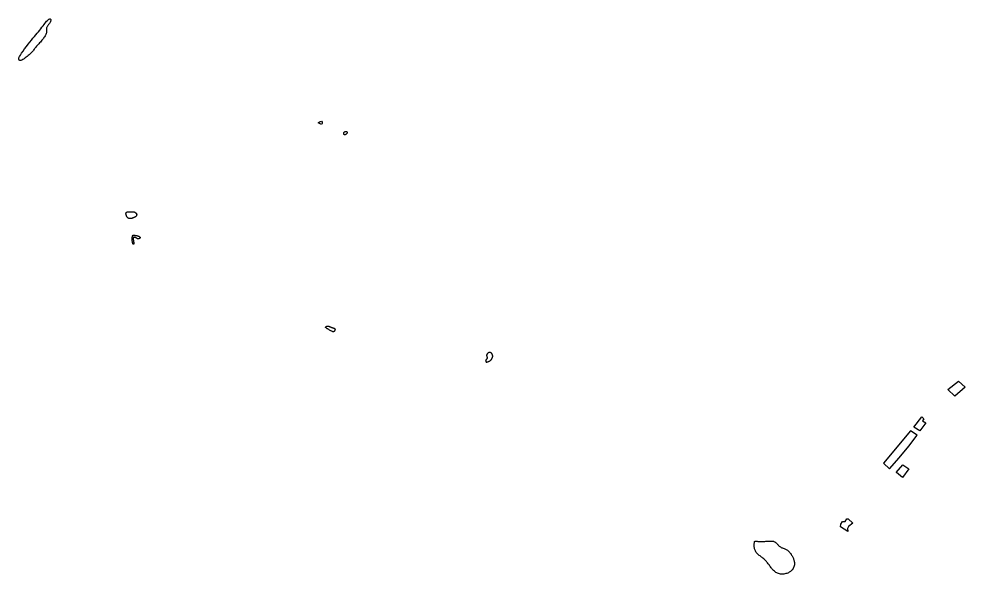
# Model space of a CAD drawing. Header units: millimetres. Extents: x 100186 to 101410, y 389561 to 390808.
# Drawn here: x 100355 to 101316, y 389561 to 390125 of the extents above; entities that cross this region are included whole.
import ezdxf

# ---------------------------------------------------------------- set-up
doc = ezdxf.new("R2010")
doc.units = ezdxf.units.MM
doc.header["$LTSCALE"] = 2
doc.layers.add('Débri', color=6, linetype='Continuous')

msp = doc.modelspace()

# ---------------------------------------------------------------- linework, layer by layer
at = {"layer": 'Débri', "flags": 128}
for points in [[(100355.28, 390085.13), (100355.86, 390086.45), (100356.8, 390088.1), (100358.02, 390090.02), (100359.47, 390092.14), (100361.08, 390094.38), (100362.8, 390096.68), (100364.56, 390098.97), (100366.3, 390101.16), (100367.96, 390103.22), (100369.55, 390105.14), (100371.06, 390106.95), (100372.5, 390108.65), (100373.86, 390110.26), (100375.16, 390111.81), (100376.4, 390113.31), (100377.58, 390114.77), (100378.7, 390116.22), (100379.76, 390117.63), (100380.77, 390118.97), (100381.72, 390120.23), (100382.6, 390121.38), (100383.42, 390122.39), (100384.19, 390123.24), (100384.88, 390123.91), (100385.51, 390124.37), (100386.07, 390124.65), (100386.56, 390124.76), (100386.96, 390124.73), (100387.28, 390124.56), (100387.51, 390124.28), (100387.65, 390123.92), (100387.69, 390123.49), (100387.63, 390123.01), (100387.47, 390122.49), (100387.24, 390121.94), (100386.95, 390121.37), (100386.62, 390120.79), (100386.25, 390120.21), (100385.86, 390119.64), (100385.47, 390119.08), (100385.08, 390118.54), (100384.71, 390118.03), (100384.37, 390117.53), (100384.06, 390117.05), (100383.79, 390116.57), (100383.57, 390116.09), (100383.4, 390115.61), (100383.3, 390115.12), (100383.26, 390114.62), (100383.27, 390114.1), (100383.31, 390113.57), (100383.36, 390113.01), (100383.4, 390112.42), (100383.4, 390111.81), (100383.35, 390111.17), (100383.22, 390110.5), (100383.01, 390109.78), (100382.71, 390109.04), (100382.32, 390108.26), (100381.86, 390107.46), (100381.33, 390106.63), (100380.73, 390105.78), (100380.08, 390104.9), (100379.37, 390104.01), (100378.62, 390103.11), (100377.84, 390102.2), (100377.04, 390101.29), (100376.23, 390100.38), (100375.43, 390099.48), (100374.64, 390098.6), (100373.89, 390097.74), (100373.19, 390096.92), (100372.53, 390096.12), (100371.92, 390095.35), (100371.35, 390094.61), (100370.79, 390093.89), (100370.24, 390093.18), (100369.68, 390092.48), (100369.1, 390091.79), (100368.49, 390091.09), (100367.84, 390090.38), (100367.14, 390089.67), (100366.38, 390088.95), (100365.56, 390088.21), (100364.68, 390087.47), (100363.74, 390086.7), (100362.72, 390085.92), (100361.63, 390085.13), (100360.46, 390084.33), (100359.28, 390083.59), (100358.15, 390083), (100357.12, 390082.63), (100356.25, 390082.58), (100355.62, 390082.93), (100355.27, 390083.75), (100355.28, 390085.13)], [(100659.23, 390019.08), (100660.5, 390020.34), (100662.32, 390020.87), (100663.22, 390020.01), (100663.25, 390018.63), (100662.96, 390018.16), (100662.9, 390018.2), (100662.45, 390017.6), (100659.23, 390019.08)], [(101246.01, 389664.09), (101252.85, 389671.86), (101258.75, 389667.74), (101252.34, 389659.03), (101246.09, 389664.18)], [(101196.75, 389604.01), (101189.47, 389609.01), (101189.62, 389611.59), (101191.51, 389614.17), (101194.17, 389614.32), (101195.99, 389616.97), (101197.2, 389617.05), (101201.83, 389612.73), (101197.47, 389609.14), (101196.6, 389607.19), (101196.82, 389604.08)]]:
    msp.add_lwpolyline(points, dxfattribs=at)
for points in [[(100685.25, 390009.1), (100685.31, 390009.32), (100685.37, 390009.49), (100685.45, 390009.64), (100685.54, 390009.75), (100685.63, 390009.84), (100685.74, 390009.92), (100685.85, 390009.99), (100685.96, 390010.06), (100686.08, 390010.13), (100686.2, 390010.2), (100686.33, 390010.28), (100686.46, 390010.35), (100686.6, 390010.41), (100686.76, 390010.45), (100686.92, 390010.48), (100687.09, 390010.49), (100687.28, 390010.48), (100687.47, 390010.44), (100687.66, 390010.39), (100687.85, 390010.31), (100688.03, 390010.23), (100688.2, 390010.14), (100688.34, 390010.04), (100688.45, 390009.93), (100688.54, 390009.83), (100688.59, 390009.72), (100688.62, 390009.61), (100688.63, 390009.5), (100688.62, 390009.38), (100688.59, 390009.26), (100688.55, 390009.14), (100688.5, 390009.02), (100688.45, 390008.89), (100688.39, 390008.75), (100688.32, 390008.61), (100688.23, 390008.47), (100688.12, 390008.31), (100687.99, 390008.15), (100687.83, 390007.98), (100687.64, 390007.8), (100687.41, 390007.62), (100687.16, 390007.44), (100686.9, 390007.27), (100686.62, 390007.12), (100686.35, 390007.01), (100686.1, 390006.95), (100685.86, 390006.95), (100685.66, 390007.02), (100685.5, 390007.16), (100685.38, 390007.37), (100685.29, 390007.63), (100685.23, 390007.93), (100685.2, 390008.24), (100685.2, 390008.55), (100685.22, 390008.84)], [(100464.24, 389928.09), (100464.35, 389928.25), (100464.48, 389928.38), (100464.63, 389928.49), (100464.79, 389928.57), (100464.97, 389928.63), (100465.16, 389928.68), (100465.37, 389928.72), (100465.6, 389928.74), (100465.85, 389928.76), (100466.11, 389928.78), (100466.39, 389928.79), (100466.68, 389928.8), (100466.98, 389928.8), (100467.29, 389928.81), (100467.61, 389928.81), (100467.93, 389928.82), (100468.25, 389928.83), (100468.57, 389928.84), (100468.9, 389928.85), (100469.21, 389928.86), (100469.52, 389928.87), (100469.81, 389928.89), (100470.1, 389928.9), (100470.36, 389928.92), (100470.61, 389928.94), (100470.84, 389928.96), (100471.06, 389928.97), (100471.28, 389928.96), (100471.51, 389928.94), (100471.74, 389928.89), (100471.99, 389928.82), (100472.25, 389928.72), (100472.55, 389928.58), (100472.86, 389928.41), (100473.17, 389928.21), (100473.48, 389928), (100473.78, 389927.78), (100474.06, 389927.56), (100474.31, 389927.34), (100474.51, 389927.13), (100474.66, 389926.94), (100474.77, 389926.77), (100474.83, 389926.6), (100474.87, 389926.43), (100474.87, 389926.27), (100474.85, 389926.11), (100474.82, 389925.93), (100474.78, 389925.75), (100474.74, 389925.55), (100474.69, 389925.34), (100474.62, 389925.13), (100474.54, 389924.9), (100474.43, 389924.68), (100474.3, 389924.45), (100474.13, 389924.23), (100473.92, 389924.02), (100473.67, 389923.82), (100473.39, 389923.63), (100473.07, 389923.45), (100472.74, 389923.28), (100472.4, 389923.12), (100472.05, 389922.97), (100471.71, 389922.83), (100471.38, 389922.69), (100471.08, 389922.56), (100470.79, 389922.44), (100470.51, 389922.33), (100470.24, 389922.23), (100469.97, 389922.14), (100469.7, 389922.07), (100469.42, 389922.01), (100469.12, 389921.97), (100468.81, 389921.94), (100468.48, 389921.93), (100468.14, 389921.94), (100467.8, 389921.96), (100467.47, 389922), (100467.16, 389922.05), (100466.86, 389922.12), (100466.58, 389922.21), (100466.34, 389922.31), (100466.13, 389922.43), (100465.93, 389922.56), (100465.76, 389922.71), (100465.6, 389922.89), (100465.44, 389923.08), (100465.29, 389923.29), (100465.14, 389923.52), (100464.98, 389923.78), (100464.82, 389924.05), (100464.66, 389924.35), (100464.51, 389924.65), (100464.37, 389924.96), (100464.25, 389925.28), (100464.14, 389925.61), (100464.05, 389925.93), (100464, 389926.25), (100463.96, 389926.56), (100463.96, 389926.87), (100463.97, 389927.16), (100464.01, 389927.43), (100464.07, 389927.67), (100464.15, 389927.9)], [(100470.2, 389900.2), (100470.17, 389900.62), (100470.17, 389901.04), (100470.18, 389901.44), (100470.2, 389901.83), (100470.24, 389902.21), (100470.28, 389902.56), (100470.33, 389902.9), (100470.39, 389903.21), (100470.44, 389903.5), (100470.5, 389903.76), (100470.57, 389904), (100470.63, 389904.21), (100470.7, 389904.41), (100470.77, 389904.57), (100470.85, 389904.72), (100470.92, 389904.84), (100471, 389904.94), (100471.08, 389905.02), (100471.16, 389905.08), (100471.25, 389905.13), (100471.34, 389905.16), (100471.44, 389905.18), (100471.55, 389905.19), (100471.67, 389905.19), (100471.8, 389905.18), (100471.94, 389905.16), (100472.09, 389905.14), (100472.25, 389905.11), (100472.41, 389905.08), (100472.58, 389905.05), (100472.75, 389905.02), (100472.92, 389904.99), (100473.09, 389904.95), (100473.26, 389904.92), (100473.44, 389904.89), (100473.62, 389904.86), (100473.8, 389904.83), (100474, 389904.8), (100474.2, 389904.77), (100474.42, 389904.73), (100474.65, 389904.7), (100474.89, 389904.66), (100475.14, 389904.61), (100475.4, 389904.56), (100475.66, 389904.5), (100475.93, 389904.43), (100476.2, 389904.35), (100476.47, 389904.25), (100476.73, 389904.14), (100476.99, 389904.01), (100477.24, 389903.87), (100477.48, 389903.73), (100477.69, 389903.58), (100477.88, 389903.42), (100478.05, 389903.27), (100478.19, 389903.12), (100478.29, 389902.97), (100478.35, 389902.83), (100478.39, 389902.69), (100478.39, 389902.55), (100478.36, 389902.42), (100478.31, 389902.3), (100478.23, 389902.18), (100478.12, 389902.06), (100477.99, 389901.95), (100477.84, 389901.84), (100477.68, 389901.74), (100477.5, 389901.64), (100477.32, 389901.56), (100477.13, 389901.48), (100476.94, 389901.42), (100476.75, 389901.37), (100476.57, 389901.34), (100476.4, 389901.32), (100476.23, 389901.32), (100476.07, 389901.33), (100475.92, 389901.35), (100475.78, 389901.38), (100475.65, 389901.43), (100475.53, 389901.49), (100475.43, 389901.56), (100475.32, 389901.63), (100475.22, 389901.72), (100475.1, 389901.82), (100474.98, 389901.92), (100474.83, 389902.04), (100474.66, 389902.16), (100474.45, 389902.28), (100474.21, 389902.41), (100473.94, 389902.55), (100473.65, 389902.68), (100473.36, 389902.8), (100473.06, 389902.9), (100472.77, 389902.99), (100472.5, 389903.05), (100472.27, 389903.09), (100472.07, 389903.09), (100471.9, 389903.06), (100471.77, 389903), (100471.66, 389902.92), (100471.58, 389902.82), (100471.51, 389902.69), (100471.46, 389902.55), (100471.42, 389902.4), (100471.39, 389902.23), (100471.36, 389902.05), (100471.34, 389901.86), (100471.33, 389901.65), (100471.33, 389901.43), (100471.33, 389901.18), (100471.35, 389900.92), (100471.38, 389900.63), (100471.41, 389900.32), (100471.45, 389899.99), (100471.51, 389899.65), (100471.56, 389899.3), (100471.62, 389898.96), (100471.68, 389898.62), (100471.74, 389898.3), (100471.8, 389898), (100471.86, 389897.73), (100471.91, 389897.48), (100471.95, 389897.25), (100471.98, 389897.05), (100472, 389896.87), (100472.01, 389896.7), (100472, 389896.56), (100471.98, 389896.42), (100471.93, 389896.3), (100471.88, 389896.2), (100471.81, 389896.11), (100471.73, 389896.04), (100471.65, 389895.99), (100471.56, 389895.95), (100471.47, 389895.94), (100471.39, 389895.95), (100471.31, 389895.98), (100471.23, 389896.04), (100471.16, 389896.12), (100471.08, 389896.24), (100471.01, 389896.39), (100470.94, 389896.58), (100470.86, 389896.8), (100470.78, 389897.07), (100470.69, 389897.37), (100470.61, 389897.72), (100470.52, 389898.09), (100470.44, 389898.49), (100470.36, 389898.9), (100470.29, 389899.33), (100470.24, 389899.76)], [(100669.4, 389809.47), (100668.85, 389809.8), (100668.36, 389810.11), (100667.92, 389810.39), (100667.53, 389810.65), (100667.21, 389810.88), (100666.96, 389811.1), (100666.77, 389811.3), (100666.66, 389811.48), (100666.63, 389811.65), (100666.66, 389811.8), (100666.75, 389811.94), (100666.88, 389812.06), (100667.05, 389812.17), (100667.25, 389812.27), (100667.46, 389812.36), (100667.68, 389812.44), (100667.9, 389812.52), (100668.12, 389812.58), (100668.33, 389812.63), (100668.54, 389812.67), (100668.75, 389812.7), (100668.97, 389812.71), (100669.18, 389812.71), (100669.41, 389812.69), (100669.64, 389812.65), (100669.87, 389812.6), (100670.11, 389812.53), (100670.35, 389812.45), (100670.59, 389812.36), (100670.82, 389812.26), (100671.06, 389812.16), (100671.3, 389812.05), (100671.53, 389811.94), (100671.75, 389811.84), (100671.98, 389811.73), (100672.2, 389811.62), (100672.43, 389811.52), (100672.65, 389811.42), (100672.88, 389811.33), (100673.11, 389811.25), (100673.34, 389811.18), (100673.58, 389811.11), (100673.82, 389811.05), (100674.06, 389810.99), (100674.3, 389810.93), (100674.54, 389810.87), (100674.77, 389810.8), (100674.99, 389810.73), (100675.21, 389810.65), (100675.41, 389810.57), (100675.6, 389810.47), (100675.77, 389810.36), (100675.92, 389810.24), (100676.04, 389810.1), (100676.14, 389809.95), (100676.2, 389809.79), (100676.22, 389809.61), (100676.22, 389809.42), (100676.19, 389809.21), (100676.13, 389808.99), (100676.05, 389808.77), (100675.97, 389808.54), (100675.87, 389808.3), (100675.77, 389808.06), (100675.66, 389807.83), (100675.55, 389807.6), (100675.41, 389807.4), (100675.24, 389807.23), (100675.04, 389807.1), (100674.78, 389807.03), (100674.46, 389807.02), (100674.07, 389807.08), (100673.6, 389807.23), (100673.07, 389807.44), (100672.49, 389807.72), (100671.87, 389808.04), (100671.24, 389808.39), (100670.61, 389808.75), (100669.99, 389809.12)], [(100833.92, 389777.76), (100834.26, 389778.04), (100834.54, 389778.31), (100834.77, 389778.58), (100834.96, 389778.85), (100835.13, 389779.12), (100835.27, 389779.39), (100835.4, 389779.66), (100835.53, 389779.92), (100835.67, 389780.19), (100835.8, 389780.45), (100835.93, 389780.72), (100836.05, 389780.99), (100836.15, 389781.26), (100836.23, 389781.54), (100836.29, 389781.83), (100836.31, 389782.12), (100836.3, 389782.42), (100836.25, 389782.73), (100836.17, 389783.05), (100836.06, 389783.36), (100835.93, 389783.68), (100835.78, 389783.98), (100835.62, 389784.28), (100835.44, 389784.57), (100835.25, 389784.84), (100835.06, 389785.09), (100834.85, 389785.32), (100834.64, 389785.53), (100834.42, 389785.7), (100834.19, 389785.84), (100833.95, 389785.95), (100833.7, 389786.02), (100833.44, 389786.04), (100833.17, 389786.03), (100832.9, 389785.98), (100832.63, 389785.9), (100832.36, 389785.79), (100832.09, 389785.66), (100831.83, 389785.51), (100831.58, 389785.34), (100831.34, 389785.17), (100831.11, 389784.98), (100830.9, 389784.78), (100830.71, 389784.57), (100830.55, 389784.35), (100830.41, 389784.12), (100830.29, 389783.87), (100830.21, 389783.62), (100830.16, 389783.35), (100830.15, 389783.08), (100830.15, 389782.81), (100830.18, 389782.54), (100830.22, 389782.27), (100830.27, 389782.02), (100830.33, 389781.78), (100830.39, 389781.57), (100830.45, 389781.37), (100830.51, 389781.2), (100830.56, 389781.05), (100830.61, 389780.9), (100830.64, 389780.77), (100830.67, 389780.65), (100830.68, 389780.52), (100830.67, 389780.39), (100830.65, 389780.26), (100830.62, 389780.12), (100830.57, 389779.98), (100830.51, 389779.83), (100830.44, 389779.69), (100830.36, 389779.54), (100830.26, 389779.4), (100830.16, 389779.27), (100830.05, 389779.13), (100829.94, 389779.01), (100829.83, 389778.88), (100829.71, 389778.76), (100829.6, 389778.64), (100829.5, 389778.52), (100829.41, 389778.4), (100829.33, 389778.27), (100829.26, 389778.15), (100829.21, 389778.02), (100829.18, 389777.89), (100829.15, 389777.75), (100829.14, 389777.6), (100829.14, 389777.45), (100829.15, 389777.3), (100829.17, 389777.13), (100829.2, 389776.96), (100829.25, 389776.78), (100829.32, 389776.62), (100829.42, 389776.47), (100829.57, 389776.35), (100829.76, 389776.26), (100830.01, 389776.22), (100830.32, 389776.22), (100830.7, 389776.28), (100831.13, 389776.4), (100831.6, 389776.56), (100832.09, 389776.75), (100832.59, 389776.98), (100833.07, 389777.23), (100833.52, 389777.49)], [(101298.35, 389748.48), (101309.35, 389756.74), (101315.88, 389750.58), (101305.58, 389741.52), (101298.39, 389748.38)], [(101263.9, 389710.2), (101271.82, 389720.55), (101274.03, 389718.51), (101272.71, 389716.66), (101276.01, 389714.65), (101269.78, 389706.51)], [(101239.07, 389667.81), (101248.8, 389678.8), (101258.87, 389690.7), (101267.19, 389702.07), (101260.64, 389706.51), (101233.12, 389673.62)], [(101134.96, 389561.55), (101134, 389561.28), (101132.98, 389561.07), (101131.91, 389560.92), (101130.82, 389560.85), (101129.71, 389560.85), (101128.62, 389560.93), (101127.55, 389561.09), (101126.53, 389561.33), (101125.56, 389561.66), (101124.66, 389562.07), (101123.81, 389562.55), (101123.01, 389563.1), (101122.25, 389563.71), (101121.53, 389564.37), (101120.85, 389565.06), (101120.19, 389565.8), (101119.57, 389566.56), (101118.96, 389567.34), (101118.36, 389568.13), (101117.77, 389568.93), (101117.19, 389569.74), (101116.6, 389570.55), (101116, 389571.34), (101115.4, 389572.12), (101114.77, 389572.88), (101114.13, 389573.62), (101113.47, 389574.34), (101112.79, 389575.04), (101112.1, 389575.71), (101111.4, 389576.36), (101110.68, 389576.99), (101109.94, 389577.6), (101109.2, 389578.18), (101108.45, 389578.74), (101107.71, 389579.29), (101106.98, 389579.85), (101106.28, 389580.41), (101105.61, 389580.98), (101104.98, 389581.58), (101104.4, 389582.21), (101103.88, 389582.88), (101103.42, 389583.58), (101103.02, 389584.31), (101102.67, 389585.07), (101102.38, 389585.84), (101102.15, 389586.62), (101101.98, 389587.42), (101101.86, 389588.21), (101101.8, 389589.01), (101101.78, 389589.78), (101101.8, 389590.54), (101101.85, 389591.25), (101101.91, 389591.92), (101101.99, 389592.52), (101102.07, 389593.05), (101102.14, 389593.49), (101102.2, 389593.83), (101102.26, 389594.09), (101102.33, 389594.27), (101102.43, 389594.39), (101102.56, 389594.44), (101102.75, 389594.45), (101103, 389594.42), (101103.34, 389594.37), (101103.77, 389594.3), (101104.3, 389594.22), (101104.91, 389594.13), (101105.61, 389594.05), (101106.39, 389593.98), (101107.25, 389593.93), (101108.19, 389593.9), (101109.19, 389593.9), (101110.27, 389593.93), (101111.39, 389593.99), (101112.54, 389594.07), (101113.71, 389594.16), (101114.86, 389594.25), (101115.98, 389594.33), (101117.04, 389594.4), (101118.04, 389594.43), (101118.95, 389594.44), (101119.78, 389594.4), (101120.54, 389594.32), (101121.23, 389594.19), (101121.87, 389594.01), (101122.46, 389593.76), (101123.02, 389593.45), (101123.55, 389593.07), (101124.06, 389592.62), (101124.55, 389592.11), (101125.05, 389591.55), (101125.56, 389590.98), (101126.07, 389590.4), (101126.61, 389589.83), (101127.19, 389589.29), (101127.8, 389588.8), (101128.45, 389588.37), (101129.14, 389588), (101129.86, 389587.66), (101130.6, 389587.36), (101131.35, 389587.06), (101132.1, 389586.77), (101132.84, 389586.48), (101133.56, 389586.15), (101134.25, 389585.8), (101134.91, 389585.41), (101135.55, 389584.98), (101136.16, 389584.52), (101136.75, 389584.01), (101137.31, 389583.47), (101137.86, 389582.89), (101138.38, 389582.26), (101138.87, 389581.59), (101139.35, 389580.89), (101139.8, 389580.17), (101140.22, 389579.44), (101140.61, 389578.71), (101140.97, 389577.99), (101141.29, 389577.29), (101141.57, 389576.63), (101141.82, 389576.01), (101142.02, 389575.43), (101142.19, 389574.89), (101142.33, 389574.38), (101142.44, 389573.89), (101142.53, 389573.42), (101142.6, 389572.96), (101142.65, 389572.52), (101142.68, 389572.07), (101142.7, 389571.64), (101142.7, 389571.2), (101142.67, 389570.76), (101142.63, 389570.32), (101142.56, 389569.88), (101142.47, 389569.44), (101142.34, 389568.99), (101142.19, 389568.54), (101142.01, 389568.09), (101141.82, 389567.65), (101141.62, 389567.22), (101141.42, 389566.83), (101141.23, 389566.47), (101141.06, 389566.15), (101140.92, 389565.88), (101140.8, 389565.67), (101140.7, 389565.51), (101140.61, 389565.37), (101140.51, 389565.24), (101140.39, 389565.11), (101140.24, 389564.95), (101140.04, 389564.77), (101139.78, 389564.53), (101139.44, 389564.22), (101139.04, 389563.87), (101138.55, 389563.48), (101137.99, 389563.07), (101137.35, 389562.66), (101136.64, 389562.25), (101135.84, 389561.88)]]:
    msp.add_lwpolyline(points, close=True, dxfattribs=at)

doc.saveas('drawing.dxf')
